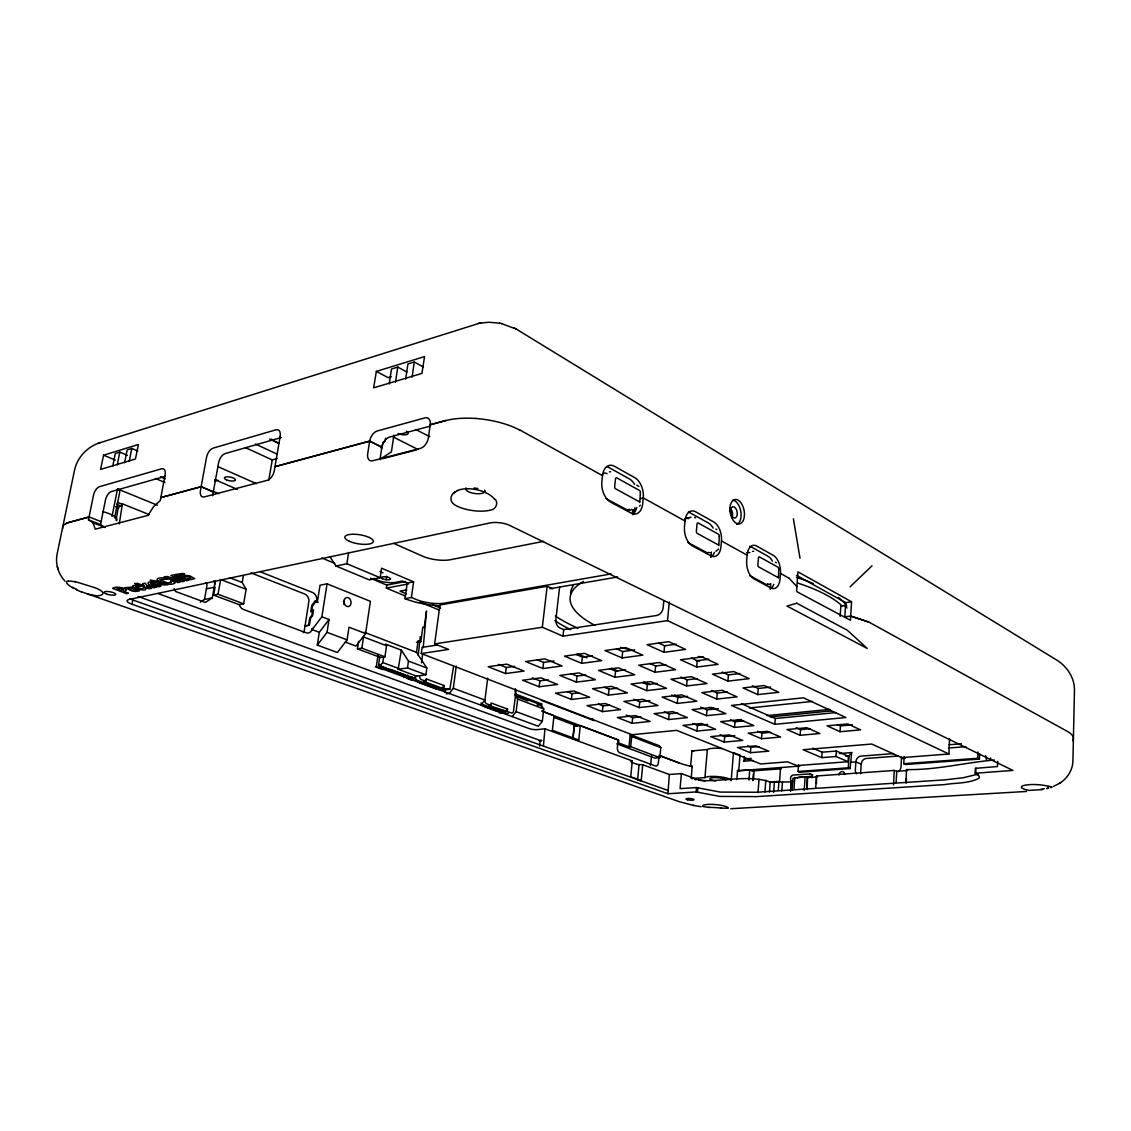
<?xml version="1.0" encoding="UTF-8"?>
<svg xmlns="http://www.w3.org/2000/svg" width="1131" height="1131" viewBox="0 0 1131 1131"><rect width="100%" height="100%" fill="white"/><g stroke="black" fill="none" stroke-linecap="round" stroke-linejoin="round"><path stroke-width="1.5" d="M997.655 761.375L997.471 766.535L975.374 768.345L975.176 773.236L979.234 776.219L979.192 778.1C968.885 783.755 955.964 782.652 944.583 784.603L756.611 796.62L719.783 796.408L696.13 791.926L667.954 793.75L132.016 604.251A11.819 3.054 10.2 0 1 129.146 599.458L490.091 522.946A13.954 4.736 7.5 0 1 509.77 525.448L1012.909 770.423L975.176 773.236M904.136 756.724L903.782 763.708L905.535 764.499L979.418 759.085L979.616 753.939M975.742 772.94L975.926 768.048M979.418 759.085L977.721 758.279L977.962 751.974M812.807 748.199L822.11 752.186L836.36 751.026L848.406 756.257L848.08 761.7L836.007 756.512L821.756 757.643L803.123 749.74L871.69 744.042L901.676 757.614L948.909 754.009L949.588 738.713M905.903 782.468L906.553 769.575C936.298 770.183 964.983 762.506 994.333 760.032M906.228 783.119L906.468 778.298M893.518 784.886L894.268 770.451L816.497 775.979L815.691 788.053M896.148 782.482L896.742 771.271L894.268 770.451M861.172 764.132L860.691 772.289A5.57 4.651 -67.5 0 0 860.776 773.675M851.685 752.553L850.102 768.557L848.321 767.793L849.042 755.847L851.685 752.553L839.4 753.543M836.007 756.512L836.36 751.026M844.815 616.904L845.719 602.667L796.592 575.368M840.079 731.715L827.058 725.848L847.67 723.939L860.578 729.877L840.079 731.715L840.432 725.918L837.548 724.603M851.572 601.819L850.413 620.283L797.567 592.079L796.563 591.004L797.949 571.848L851.572 601.819L845.719 602.667M840.163 616.381L840.814 606.075L844.631 605.523L846.992 607.983M816.483 783.5L816.497 775.979M821.756 757.643L822.11 752.186M806.657 789.282L807.477 777.28L805.131 776.785L792.944 778.312L792.11 790.244M807.28 789.537L807.477 777.28M800.126 735.291L786.936 729.552L806.827 727.714L819.918 733.51L800.126 735.291L800.522 729.594L796.125 727.671M850.102 768.557L799.871 772.233L798.048 771.498L798.514 764.81M804.183 790.512L805.131 776.785M790.555 790.371L791.29 781.125L790.569 791.276M793.962 789.48L794.81 777.52M778.284 790.399L778.891 781.988L791.149 781.917M780.574 767.567L779.57 781.351L769.278 782.072M781.818 790.937L782.426 782.525M769.462 792.011L770.211 781.945C750.956 775.513 729.651 780.178 709.759 780.63A9.84 2.092 5.2 0 1 696.088 779.019L681.413 773.576L669.312 774.509L642.761 764.754L637.417 764.429L631.211 762.266M774.834 724.307L731.404 705.433L803.42 697.813L845.875 717.521L774.834 724.307L775.272 718.51L741.526 703.708M773.59 792.379L774.339 782.299L778.891 781.988M761.531 738.741L748.185 733.142L767.383 731.361L780.659 737.03L761.531 738.741L761.955 733.142L757.516 731.262M757.996 792.746L759.028 779.259M685.004 520.882L684.481 526.452A15.41 9.062 79.6 0 0 692.469 545.962L710.791 555.759A15.212 8.836 79.9 0 0 720.998 546.386L721.465 540.943L747.124 555.165A14.717 8.285 80.5 0 1 756.724 546.061L773.35 555.392A14.533 8.073 80.8 0 1 780.489 573.53L780.093 578.662A14.547 8.101 80.9 0 1 770.847 587.922L754.08 578.945A14.731 8.299 80.7 0 1 746.686 560.425L747.124 555.052M764.924 792.025L765.814 780.234M750.433 752.709L737.454 747.45L755.876 745.852L768.783 751.168L750.433 752.709L750.857 747.294L747.605 745.965M748.948 780.107L749.74 769.9L743.237 770.395A47.191 10.561 5.1 0 1 737.454 770.706M757.77 694.604L742.996 687.931L764.16 685.542L778.849 692.285L757.77 694.604L758.237 688.468L752.341 685.782M752.85 780.659L753.373 773.887M753.373 780.065L754.024 771.596L749.74 769.9M770.338 588.968L770.748 583.695M752.709 760.47L743.972 761.177L744.339 756.54M734.57 727.431L720.673 721.62L740.042 719.698L753.854 725.593L734.57 727.431L735.037 721.734L730.414 719.783M731.192 780.673L733.468 752.666L739.985 755.268L738.741 770.734L799.829 766.097M736.847 779.612L737.596 770.282L738.741 770.734M727.897 681.131L712.459 674.161L733.807 671.574L749.16 678.642L727.897 681.131L728.421 674.882L722.242 672.068M724.222 742.077L710.735 736.606L729.297 734.896L742.714 740.423L724.222 742.077L724.688 736.564L720.193 734.726M706.507 715.669L692.031 709.604L711.54 707.539L725.932 713.675L706.507 715.669L707.002 709.858L700.584 707.144M691.168 778.609L704.938 777.591L707.342 749.556A13.374 3.054 5 0 1 722.2 748.609M716.771 699.085L701.828 692.596L722.214 690.292L737.073 696.866L716.771 699.085L717.28 693.063L711.314 690.447M691.295 777.054L692.257 766.196L690.278 766.253M710.918 557.215L711.371 552.084M696.993 731.036L682.968 725.353L701.658 723.501L715.612 729.255L696.993 731.036L697.488 725.423L692.808 723.515M696.13 791.926L696.512 787.572L720.15 792.082L756.936 792.251L944.795 779.867L963.23 777.732L978.343 774.099M697.459 792.053L697.827 787.713M423.206 647.738L426.5 611.037L424.196 627.62L422.853 627.083L420.831 641.659L416.477 642.351M696.668 667.05L680.509 659.755L702.04 656.97L718.1 664.364L696.668 667.05L697.233 660.674L691.366 658.002M690.603 766.323L691.974 750.899L707.342 749.556M686.574 685.966L670.966 679.194L691.508 676.706L707.031 683.576L686.574 685.966L687.125 679.83L680.89 677.101M681.413 773.576L680.07 788.646L696.512 787.572M668.647 719.542L654.057 713.619L672.874 711.625L687.408 717.62L668.647 719.542L669.184 713.831L664.321 711.837M669.312 774.509L667.954 793.75M677.257 703.411L662.172 697.092L681.823 694.858L696.837 701.262L677.257 703.411L677.808 697.502L671.786 694.943M948.909 754.009L667.53 620.622L669.298 601.932M659.09 755.367L658.398 762.718A4.34 2.686 85.2 0 1 655.33 765.941L619.731 752.779A4.439 2.813 84.9 0 1 617.356 747.421L618.12 739.872L580.316 725.593L574.336 726.215L574.11 727.021M659.868 757.671L660.801 747.69L659.316 745.753L630.236 734.556L629.006 746.842L630.702 746.686L659.868 757.671L654.807 758.095L616.805 743.845M655.019 672.266L638.704 665.184L659.401 662.497L675.645 669.679L655.019 672.266L655.627 666.003L649.703 663.402M663.826 600.815L663.148 607.757A7.196 5.259 -64.4 0 1 656.842 615.462L563.719 629.599L559.689 627.846A6.899 4.524 81.1 0 1 555.901 619.279L559.633 586.777M651.513 756.017L650.806 763.34A4.326 2.686 85.2 0 1 650.254 765.305M663.982 652.304L647.059 644.684L668.76 641.673L685.598 649.406L663.982 652.304L664.604 645.801L658.454 643.002M637.531 780.461L639.072 764.697M646.762 690.617L631.027 684.029L650.806 681.625L666.484 688.312L646.762 690.617L647.356 684.594L642.634 682.601M639.255 780.588L641.235 780.531L642.761 764.754M632.102 723.289L617.385 717.506L635.565 715.584L650.212 721.437L632.102 723.289L632.653 717.676L626.122 715.075M630.702 746.686L631.72 736.535L630.236 734.556M641.235 780.531L630.716 776.785L632.286 760.909L544.944 728.816L537.578 729.58A5.938 1.371 6.5 0 1 529.251 728.604L157.859 593.478M639.156 707.582L623.944 701.418L642.889 699.269L658.03 705.518L639.156 707.582L639.722 701.771L633.643 699.283M614.939 677.285L598.497 670.386L618.417 667.813L634.788 674.797L614.939 677.285L615.575 671.135L609.609 668.605M632.385 513.46L632.738 510.095M632.837 514.718L633.346 509.812M634.279 513.502L634.873 507.777M622.036 657.931L604.972 650.523L625.796 647.625L642.804 655.146L622.036 657.931L622.686 651.555L616.494 648.826M602.371 711.611L587.06 705.588L605.339 703.524L620.594 709.618L602.371 711.611L602.979 705.885L598.384 704.076M608.407 695.113L592.559 688.68L611.617 686.376L627.408 692.893L608.407 695.113L609.029 689.189L604.279 687.252M572.88 738.119L574.491 723.543M572.936 738.995L574.336 726.215M581.702 663.346L564.51 656.136L584.543 653.35L601.664 660.66L581.702 663.346L582.38 657.069L576.146 654.425M602.512 475.487L601.876 481.339A16.343 10.122 77.8 0 0 610.669 502.164L631.155 513.135A16.103 9.854 78.3 0 0 642.705 503.634L643.285 497.923A16.088 9.826 78.2 0 0 634.83 477.706L614.529 466.311A16.329 10.094 77.7 0 0 602.512 475.614L520.274 430.232M575.75 740.31L578.761 740.013L580.316 725.593M571.424 699.439L555.462 693.176L573.841 690.956L589.746 697.304L571.424 699.439L572.06 693.628L567.281 691.734M576.358 682.12L559.803 675.405L578.973 672.917L595.471 679.717L576.358 682.12L577.022 676.084L571.014 673.624M418.216 655.386L420.308 636.626M667.53 620.622L562.969 636.159L563.719 629.599M544.944 728.816L543.403 746.092M539.162 686.771L522.522 680.24L540.986 677.837L557.583 684.467L539.162 686.771L539.855 680.848L532.305 677.851M542.894 668.548L525.604 661.536L544.873 658.864L562.107 665.961L542.894 668.548L543.601 662.398L537.324 659.825M541.325 707.412L541.721 704.033L514.888 693.77M378.079 654.609L376.312 666.71L538.328 726.229L542.315 721.366L543.742 708.967L540.802 704.783L514.746 694.83L517.673 699.071L543.742 708.967M539.572 746.248L540.236 740.466L137.982 596.447M562.969 636.159L542.329 627.253L547.135 586.254L439.959 604.972L434.643 643.907L448.639 649.42L421.269 653.534L422.117 647.37L437.513 644.995M512.131 716.602L516.146 711.653L517.673 699.071M507.282 711.399L507.565 709.095L491.123 702.987L490.84 705.32L489.087 705.532L511.339 712.898A2.983 2.036 83.7 0 0 513.417 711.809L516.132 690.716M515.086 692.101L515.496 688.765M505.529 673.553L524.035 671.079L506.702 664.151L488.154 666.725L505.529 673.553L506.264 667.516L514.676 666.357M487.687 678.162L484.945 700.089A3.025 2.106 83.4 0 0 486.669 703.779L490.84 705.32M446.278 693.854L449.191 693.487L453.319 688.298L456.26 666.046M443.804 687.945L444.115 685.556L426.345 678.953L424.252 681.611L442.051 688.171L449.855 689.274L453.517 666.64M445.049 692.384L445.487 689.09M358.584 641.39L357.453 648.869L380.525 657.479L384.922 656.814L386.533 645.716L385.487 644.076L401.364 650.155L398.154 669.269L416.561 676.098L425.892 674.797L426.825 668.011L416.491 652.333L364.267 632.257M424.252 681.611L426.005 681.371L426.345 678.953M421.453 662.851L422.584 654.736M398.154 669.269L407.499 667.926L408.461 661.07L401.364 650.155M407.655 675.023L407.174 678.487L411.741 680.169L412.235 676.691M416.491 652.333L418.131 640.598L420.831 641.659M413.593 581.843L407.217 583.045L404.983 598.624L411.387 597.465L413.593 581.843L381.599 568.214L380.2 577.743L369.257 579.864L335.935 566.009L329.8 556.466M403.88 677.526L404.29 674.627M379.762 656.8L378.574 665.014L379.267 666.131L382.801 662.582L383.607 657.012M383.451 666.555L383.013 669.609L375.435 666.838M495.463 499.407C498.502 503.606 495.548 509.657 490.444 510.123A23.157 8.129 8 0 1 454.28 504.553C450.251 502.263 449.813 496.184 453.432 493.286L455.242 491.886M412.08 377.146L414.299 362.005L423.432 367.066M386.18 579.708L386.689 576.23M405.365 596.009L386.335 588.106L386.774 585.095L405.562 581.518M357.453 648.869L361.863 648.162L363.532 636.937L386.533 645.716M393.927 435.053L391.411 451.905L380.101 459.228M405.676 379.055L407.909 363.956L414.299 362.005M382.575 444.059L381.953 448.116L380.61 447.452M385.629 438.164L385.176 441.189L382.773 442.716M395.511 382.08L397.773 367.066L406.891 372.057M345.393 642.097L355.982 646.07L365.596 633.558L370.403 601.339L327.071 583.822L320.031 585.208L317.429 601.565L315.69 601.89L312.467 606.159L311.831 610.16L313.57 609.849L312.651 615.603L310.502 618.445L309.442 625.132L305.073 625.91L308.551 625.386L309.724 618.063L311.873 615.222L312.481 611.419L310.728 611.744L311.732 605.438L314.955 601.169L316.708 600.844L316.793 599.133A6.687 5.118 77.9 0 0 312.637 592.531L260.37 571.848M319.31 632.3L312.128 629.614L321.868 616.763L329.022 619.519L319.31 632.3L317.288 645.108L337.406 652.502L347.076 639.863L349.012 627.182L365.596 633.558M389.22 383.96L391.482 368.989L397.773 367.066M379.945 459.822L381.868 447.127L369.653 441.062L274.974 466.665L369.653 441.189A9.288 5.542 -64.1 0 1 377.231 430.982L424.86 417.89A9.529 5.825 -63.3 0 1 430.247 424.804L445.798 420.605A51.984 20.089 8.2 0 1 475.543 418.484M369.653 441.062L367.688 453.842A9.302 5.57 -64.3 0 0 372.665 460.755L420.449 448.357A9.543 5.867 -63.5 0 0 428.38 437.824L430.261 424.676L445.798 420.478M335.935 566.009L346.892 563.747L348.631 552.465M119.278 523.879L122.417 503.832L149.278 514.647M321.868 616.763L327.071 583.822M317.288 645.108L327.029 632.314L329.022 619.519M312.128 629.614L312.326 628.341A6.715 5.174 79.1 0 1 306.19 632.809L243.434 609.453A6.956 5.528 76.9 0 1 239.221 604.378M268.782 480.11L272.246 459.935L277.307 458.536M206.379 588.827L215.074 587.116L213.646 595.132L239.235 604.689L243.632 603.827L246.134 589.293L242.218 582.493L229.508 577.588M242.218 582.493L243.391 575.721M98.977 443.041C86.903 447.197 77.12 457.73 74.505 470.312L57.115 554.049C55.136 563.69 58.36 574.025 65.018 581.178M116.055 520.133L118.373 506.9L121.271 506.108L122.417 503.832M174.089 588.502L175.644 591.513L205.39 602.455L212.303 597.875L215.272 581.221M213.646 595.132L218.043 594.227L220.644 579.524L246.134 589.293M200.314 602.201L204.471 599.458L206.846 586.268A4.241 3.435 74.9 0 0 206.012 582.522M212.628 495.717L218.608 462.692A8.327 4.538 -65.8 0 1 225.168 453.559L281.421 437.471M132.016 604.251L132.836 599.967A11.805 3.068 10.2 0 1 129.712 598.568M112.04 516.372L117.497 488.903L157.35 505.204M124.622 462.735L127.167 449.855L131.79 448.442L137.826 451.043M114.613 517.871L119.688 492.239A15.834 4.906 11.8 0 0 118.246 489.426L117.497 488.903M129.245 461.349L131.79 448.442M92.996 522.805L95.287 529.167L148.005 515.383L153.533 506.702L160.277 500.566L165.098 474.921A8.143 4.27 -66.5 0 0 161.648 468.785L99.457 486.683A7.832 3.944 -67.1 0 0 93.491 495.222L88.472 519.85L92.996 522.805L105.084 527.484L100.532 524.53L105.452 500.015A7.79 3.958 -67.1 0 1 111.389 491.547L165.253 476.321M112.718 466.297L115.277 453.503L119.829 452.103L127.351 455.326M117.271 464.94L119.829 452.103M376.354 371.392L373.654 387.82L421.934 373.414L424.549 356.59L376.354 371.392L388.173 377.697L391.284 376.764M103.6 455.185L100.546 469.422L135.437 459.002L138.463 444.469L103.6 455.185L115.249 460.063M466.057 487.857L466.198 490.091A9.628 3.45 8 0 0 474.907 493.526A9.628 3.45 8 0 0 484.068 492.522A9.486 3.789 19.2 0 0 484.831 491.024M1060.284 782.836C1067.749 778.029 1072.838 769.561 1072.937 760.612L1074.45 690.73C1074.832 677.822 1066.802 665.82 1055.831 659.529L515.538 328.626M639.566 506.207L640.245 505.218M770.367 584.077L766.79 584.784L749.712 575.622M415.289 676.451A3.139 2.276 82.3 0 0 417.127 680.311L443.819 690.136L446.095 689.048M379.267 666.131L413.663 678.798L416.561 676.098M442.051 688.171L444.115 685.556M480.845 705.108L484.93 700.047L453.319 688.298M505.543 711.597L507.565 709.095M718.468 549.072L715.951 551.363M1047.97 786.13L1045.878 785.72A15.17 3.252 2.8 0 0 1023.795 785.508A15.17 3.252 2.8 0 0 1029.507 790.413L1042.612 789.509M631.678 509.445L629.797 510.463L627.281 509.982L606.046 498.601M743.972 761.177L746.064 758.816L751.224 758.392M850.116 586.805L872.043 565.769M453.432 493.286L454.549 492.367M684.736 518.945L691.041 517.206M602.314 474.186L604.576 472.97L607.149 473.578M1053.456 786.413L1059.761 783.175M1059.337 783.458L1060.722 782.553M720.532 808.085L728.322 808.241A12.879 2.545 5.1 0 0 714.283 804.494A12.879 2.545 5.1 0 0 702.888 806.53L709.236 807.477M746.898 552.592L749.966 552.592M710.07 552.564L706.804 552.607L687.902 542.484M99.457 442.885L479.53 323.197M97.945 443.409L100.447 442.532M1047.094 788.463L1048.663 788.038M214.636 481.17L217.972 480.265M160.856 497.513L201.148 486.627L213.321 491.844M89.052 517.037L69.684 522.282A43.741 12.54 11.2 0 0 65.711 523.71M160.758 497.654L201.148 486.74L213.321 491.957M430.204 426.118L389.403 437.117A9.218 5.556 -64 0 0 381.854 447.24L369.653 441.189M382.462 458.705L416.321 449.94M1051.576 786.922L1048.465 786.215M640.528 498.615L643.285 497.923L685.004 520.995A15.396 9.048 79.4 0 1 695.607 511.792L713.774 521.971A15.198 8.808 79.8 0 1 721.465 541.056M204.471 599.458L212.303 597.875M543.629 541.339L450.463 559.718A19.948 6.376 8.1 0 1 422.725 556.24L393.8 543.417M479.968 323.127L488.974 322.25L499.775 323.197M386.335 588.106L408.545 583.907M406.778 589.887L399.978 591.145L406.481 593.86M478.243 323.438L481.156 322.901M611.178 573.912L444.582 603.092A20.104 5.924 7.9 0 1 416.618 599.642L411.387 597.465M549.963 588.714L617.682 576.98M630.745 761.135L632.286 760.909M434.643 643.907L542.329 627.253M844.815 616.805L850.682 616.084L868.721 621.979L1066.971 731.149A66.036 16.004 2.6 0 1 1072.669 740.635M543.601 662.398L554.077 660.956M582.38 657.069L592.361 655.711M622.686 651.555L634.788 649.887M664.604 645.801L676.225 644.203M445.487 689.839L449.855 689.274M539.855 680.848L548.224 679.773M577.022 676.084L585.702 674.967M615.575 671.135L625.5 669.863M655.627 666.003L665.919 664.689M697.233 660.674L708.769 659.189M572.06 693.628L578.733 692.822M609.029 689.189L617.667 688.157M647.356 684.594L657.21 683.421M687.125 679.83L697.346 678.6M728.421 674.882L739.858 673.51M537.352 705.193L540.802 704.783M537.409 704.528L541.721 704.033M602.979 705.885L609.595 705.15M639.722 701.771L650.014 700.612M677.808 697.502L687.577 696.399M717.28 693.063L727.431 691.932M758.237 688.468L770.522 687.097M632.653 717.676L640.881 716.814M669.184 713.831L677.709 712.94M707.002 709.858L718.326 708.67M749.5 707.964L812.468 701.418M574.336 726.286L576.895 726.017L553.879 717.351M767.002 715.612L829.956 709.335M770.013 716.927L831.172 710.89M539.091 740.791L541.947 740.522L540.236 740.466M697.488 725.423L707.638 724.434M735.037 721.734L743.788 720.871M775.272 718.51L835.866 712.572M724.688 736.564L734.768 735.645M761.955 733.142L770.649 732.337M800.522 729.594L810.418 728.689M840.432 725.918L852.392 724.815M750.857 747.294L759.184 746.573M949.05 744.764L961.336 743.774M845.592 756.116L849.042 755.847M948.329 748.029L965.902 746.644M893.405 753.599L860.96 756.13A5.584 4.637 -67 0 0 855.856 761.926L850.611 762.237M609.411 471.881L610.669 471.797M898.636 755.96L866.261 758.463A5.57 4.637 -67 0 0 861.172 764.231L855.856 761.827L855.361 770.013A5.598 4.651 -67.5 0 0 856.535 773.774M848.08 761.7L796.86 765.602L787.671 761.842L760.583 763.948L676.663 730.372L632.031 734.698L421.269 653.534M904.984 758.123L901.478 758.392L901.039 766.705A5.683 4.807 -66.4 0 1 898.311 771.695M904.8 758.222L901.478 758.477A5.669 4.793 -65.9 0 0 901.379 757.049M752.186 770.946L781.295 768.755M798.048 771.498L848.321 767.793M903.782 763.708L977.721 758.279M808.085 777.534L817.557 776.87M896.742 771.271L907.472 770.522L906.553 769.575M812.821 775.032L810.107 773.929L793.453 775.018A3.266 2.644 -69.1 0 0 790.512 778.411A3.266 2.644 -69.1 0 0 793.001 781.394M812.199 776.347L798.896 777.209A3.252 2.63 -69.1 0 0 797.511 777.732M1026.566 791.46L730.782 808.722M738.684 755.324L739.985 755.268M752.539 551.363L753.755 551.306M686.291 518.139L688.595 518.634M475.6 418.357L478.187 418.696A51.984 20.089 8.2 0 1 520.147 430.331M770.211 781.945L774.339 782.299M698.675 780.093L705.037 781.026M701.206 806.728L693.727 805.456M81.658 591.852L679.575 801.794L693.444 805.399M692.964 805.314L694.18 805.541M501.287 323.508L516.726 329.248M499.633 323.169L501.57 323.565M74.575 581.391L90.961 586.48A19.354 4.976 10.7 0 1 102.271 594.454L101.691 594.835A19.552 5.033 10.7 0 1 100.518 595.302A19.354 4.976 10.7 0 1 97.096 595.896L87.483 594.086M691.974 750.899L693.543 751.253M850.682 616.084L868.735 622.078M132.836 599.967L668.251 790.527M498.234 711.781L485.072 706.946A10.829 7.521 83.2 0 1 482.301 705.094M378.574 665.014L381.882 666.244M389.955 669.227L405.888 675.094M411.585 677.2L407.471 675.688L408.178 676.776L383.861 667.658L385.883 668.562L385.176 667.46M380.143 665.989L414.54 678.671M578.761 740.013L552.366 730.301L554.034 715.654L541.707 710.989M516.146 711.653L542.315 721.366M382.801 662.582L398.762 668.506M426.005 681.371L421.51 679.703A3.153 2.276 82.3 0 1 419.658 675.843M218.043 594.227L243.632 603.827M361.863 648.162L384.922 656.814M407.499 667.926L425.892 674.797M694.575 517.433L695.636 517.828M327.029 632.314L347.076 639.863M629.006 746.842L618.544 742.911L618.827 740.225L542.555 711.399M660.73 755.975L678.727 762.789A47.191 10.561 5.1 0 0 692.186 766.606M659.981 755.777L678.727 762.86M408.461 661.07L426.825 668.011M516.881 696.71L527.937 700.923M541.339 700.358L593.817 720.56L592.347 718.553M631.72 736.535L660.801 747.69M88.472 519.85L100.532 524.53M101.126 521.631L89.066 516.938L69.698 522.169A43.812 12.568 11.2 0 0 62.686 528.743M314.955 601.169L318.136 602.413M250.912 572.866L304.805 594.058A6.659 5.118 77.8 0 1 308.961 600.632L304.465 629.698A6.687 5.174 79 0 1 303.278 632.625M498.389 664.378L506.264 667.516M115.532 506.702L118.783 508.003M116.535 504.214L121.271 506.108M117.37 502.291L121.681 504.03M419.997 602.088L439.507 610.189M321.798 557.993L334.79 563.408M370.53 578.323L386.774 585.095M432.466 604.703L440.595 608.082M346.892 563.747L380.2 577.743M379.931 571.494L383.084 572.823M407.217 583.045L402.438 581.023L395.652 582.324A13.374 4.029 8.5 0 1 373.993 578.323M155.357 478.441L164.942 482.485M160.503 476.858L165.338 478.908M577.361 653.746L587.074 657.874M611.362 668.181L617.837 670.923M643.751 681.922L650.226 684.665M674.514 694.971L680.989 697.728M213.858 491.674L218.721 493.752M214.734 479.544L237.369 489.398M218.099 466.707L256.228 483.587M245.455 447.622L272.246 459.935M547.135 586.254L552.706 588.813M255.507 444.073L277.194 454.153M271.313 439.097L278.919 443.465L269.645 439.097M75.409 588.982L76.583 589.576L72.624 587.258M393.051 436.877L418.003 449.502M415.855 429.554L429.808 436.75M514.082 327.863L515.156 328.428M780.489 573.417L789.014 578.224M775.399 562.234L776.361 562.786M715.838 529.082L716.8 529.633M636.909 485.142L638.874 486.443M789.014 578.111L796.888 586.664M412.956 677.709L413.663 678.798M484.619 490.232L484.831 491.024M57.313 566.645L57.907 568.865M793.397 518.79L800.013 558.233M1051.448 786.936A15.113 1.103 -6 0 1 1051.604 787.105M1051.363 787.176A15.17 0.947 -9.8 0 1 1051.166 787.657M1048.324 788.095A15.155 0.749 -11.8 0 1 1046.741 788.519M1044.252 788.689A15.127 0.975 -10.9 0 1 1040.845 789.452M457.419 490.458A23.044 11.621 11.2 0 1 494.756 499.464M708.642 807.35A12.922 1.145 3.5 0 1 720.914 808.043M81.545 591.98A19.114 4.863 20.7 0 1 76.328 589.633M68.623 581.094A19.142 3.435 19.4 0 1 75.395 581.942M455.284 491.914A23.2 11.96 6.7 0 1 457.702 490.642M73.557 588.36A19.17 4.227 21.5 0 1 68.171 580.896M477.833 488.436A9.628 3.478 8.1 0 1 474.073 487.97M694.985 779.598A5.429 1.145 5.3 0 1 695.975 779.895M990.996 760.315A17.304 15.269 -61.4 0 1 990.6 757.996M986.67 760.074A17.389 15.297 -61.5 0 1 985.582 755.55M838.962 774.975A3.336 2.757 -68.1 0 1 842.001 771.526A3.336 2.757 -68.1 0 1 844.631 774.579M810.107 773.929A3.294 2.672 -68.8 0 1 811.804 777.718M773.774 584.388A14.505 8.115 80.9 0 1 770.282 588.883M504.172 712.134A10.73 7.38 83.4 0 1 499.888 712.389M503.083 710.424A10.716 7.38 83.4 0 1 499.337 713.025M636.725 507.55A16.06 9.868 78.3 0 1 633.204 513.672M442.306 687.945A11.154 7.974 82.4 0 1 436.297 689.033L420.265 683.152A11.253 8.129 82.1 0 1 414.978 677.865M438.828 688.411A11.126 7.974 82.4 0 1 437.457 689.288M714.453 552.395A15.17 8.85 79.9 0 1 710.593 556.989M343.442 601.24A4.609 3.464 78.5 0 1 343.98 604.703M729.976 509.742A5.754 3.28 79.4 0 1 731.248 515.34M707.172 552.79A8.412 4.92 79.9 0 1 706.027 553.497M213.844 580.867A4.255 3.435 75 0 1 214.664 584.628M767.751 583.638A8.044 4.51 81 0 1 765.857 585.519M480.944 702.902A3.025 2.106 83.4 0 0 482.315 704.302L506.999 713.392A2.983 2.036 83.7 0 0 508.54 713.081M629.119 509.148A8.907 5.485 78.3 0 1 628.058 510.378M741.554 719.599A46.753 11.833 4.9 0 1 737.483 719.726M440.03 605.721A37.069 10.999 7.9 0 1 404.983 598.624M606.979 466.721A16.286 10.108 77.7 0 1 609.015 467.555L629.345 478.908A16.046 9.84 78.1 0 1 634.632 484.478M749.726 546.344A14.675 8.299 80.5 0 1 751.394 547.008L768.048 556.296A14.491 8.101 80.8 0 1 772.431 561.117M688.369 512.131A15.367 9.062 79.4 0 1 690.193 512.852L708.388 523.003A15.155 8.836 79.8 0 1 713.138 528.149M406.382 431.25A6.093 2.319 9.4 0 1 406.595 434.601A6.093 2.319 9.4 0 1 398.084 433.484M699.608 661.126A175.856 53.977 5 0 1 696.159 660.787M631.367 650.056A175.856 53.977 5 0 1 620.636 647.384M570.773 629.67A175.856 53.977 5 0 1 554.854 620.636M703.468 657.026A175.701 54.415 4.9 0 1 698.279 656.531M578.04 628.242A175.701 54.415 4.9 0 1 555.392 616.013M704.938 777.591A13.445 2.856 5.1 0 1 718.242 776.629A13.445 2.856 5.1 0 1 730.895 779.966M102.624 511.58A18.563 5.485 11.5 0 1 116.535 520.755M714.453 708.232A33.803 8.695 4.9 0 1 708.925 707.37M729.679 507.904A5.754 3.28 79.4 0 1 731.913 517.602M732.959 500.185A12.37 7.026 79.4 0 1 740.876 511.792A12.37 7.026 79.4 0 1 736.649 524.388M570.575 593.86A140.315 43.374 5 0 1 573.389 585.547M796.323 577.347A140.315 43.374 5 0 1 813.203 583.511M838.311 597.366A140.315 43.374 5 0 1 846.808 606.032M595.033 625.401A140.442 43.035 5 0 1 583.469 581.419M797.496 582.988A140.442 43.035 5 0 1 842.581 606.4M715.824 780.97A8.016 1.711 5.1 0 1 709.886 778.595A8.016 1.711 5.1 0 1 717.747 777.76A8.016 1.711 5.1 0 1 725.706 779.909M112.817 588.431L126.488 593.69L128.538 593.252L123.406 591.414C133.373 589.576 115.461 585.151 112.817 588.431M164.249 577.05L177.963 582.578L179.999 582.14L168.293 577.757L182.204 581.659L184.466 581.164L174.952 576.301L186.657 580.698L188.721 580.26L174.16 574.774L170.894 575.495L179.886 580.132L166.667 576.428L164.249 577.05M778.807 569.218L778.453 578.125L777.845 577.064A1.612 0.891 81 0 1 777.251 577.093L758.703 566.956A1.64 0.919 80.7 0 1 757.897 564.906L758.449 557.965A1.64 0.919 80.5 0 1 759.509 556.947L778.001 567.197A1.612 0.891 80.8 0 1 778.807 569.218M184.735 576.796L182.77 577.602L175.574 574.463L182.812 573.431L184.509 574.011L179.688 575.071L182.247 576.202L185.201 575.311L189.768 575.863L194.716 578.62L190.206 579.68L184.862 578.591L186.997 578.139C194.433 580.359 189.075 574.788 184.735 576.796M719.274 536.32L718.835 545.58L718.171 544.463A1.697 0.975 80 0 1 717.521 544.463L697.247 533.394A1.725 1.004 79.6 0 1 696.371 531.231L697.021 524.021A1.711 1.004 79.4 0 1 698.195 522.989L718.411 534.185A1.697 0.975 79.8 0 1 719.274 536.32M125.287 587.696L131.592 590.849A5.132 1.357 10.4 0 0 135.819 591.471L139.014 590.99A5.033 1.329 10.4 0 0 139.353 590.283L131.154 587.145L125.287 587.696M640.372 492.706L639.793 502.433L639.057 501.231A1.795 1.089 78.4 0 1 638.322 501.217L615.646 488.832A1.824 1.131 77.9 0 1 614.67 486.514L615.49 478.95A1.824 1.117 77.7 0 1 616.819 477.904L639.425 490.43A1.795 1.089 78.2 0 1 640.372 492.706M135.904 586.551L141.361 588.813L145.432 587.611C150.352 594.977 117.666 582.762 141.05 586.056L135.904 586.551M150.805 583.285L151.992 584.275L155.074 583.596L150.805 583.285M280.191 436.184L274.282 470.722A8.751 4.934 -65.7 0 1 267.284 480.322L204.188 496.961A8.426 4.581 -66.4 0 1 200.441 490.529L206.535 457.32A8.384 4.524 -65.8 0 1 213.109 448.13L275.964 429.808A8.695 4.863 -65 0 1 280.191 436.184M158.071 581.292L167.883 584.755L163.373 584.996L150.055 580.132L158.071 581.292M175.065 582.592C171.361 587.979 147.553 578.789 161.422 577.828A6.023 1.64 10.3 0 1 165.211 578.323L167.784 579.058L159.725 579.765L167.19 582.79L171.332 582.55L170.385 581.277L172.506 580.811L175.065 582.592M158.708 585.179L153.887 584.967C169.692 584.571 143.326 578.959 148.741 584.19C150.748 586.056 164.108 588.643 160.404 584.359L158.708 585.179M146.874 586.537L151.271 588.346L149.179 588.784L134.73 583.525L137.614 583.398L144.245 585.773L142.662 583.709L145.178 583.144L146.62 585.349L156.375 587.243L153.844 587.781L146.874 586.537M123.477 589.604L120.819 590.481L116.649 588.982L120.353 588.459L123.477 589.604M136.229 590.113C126.969 591.612 126.729 584.388 136.229 590.113M796.761 603.233L786.964 606.046L867.18 648.416L847.402 630.292L796.761 603.233M349.465 541.353A14.392 4.581 9 0 0 372.99 542.286A14.392 4.581 9 0 0 354.837 534.27A14.392 4.581 9 0 0 349.465 541.353M106.568 594.058A6.008 1.555 10.5 0 0 115.814 594.482A6.008 1.555 10.5 0 0 107.374 591.471A6.008 1.555 10.5 0 0 106.568 594.058M687.464 799.758A4.086 0.82 5.3 0 0 693.996 799.801A4.086 0.82 5.3 0 0 688.44 798.444A4.086 0.82 5.3 0 0 687.464 799.758M344.389 599.586A4.623 3.464 78.5 0 0 347.811 606.626A4.623 3.464 78.5 0 0 350.469 599.911A4.623 3.464 78.5 0 0 344.389 599.586M226.483 479.855A5.641 1.88 10.8 0 0 235.418 480.138A5.641 1.88 10.8 0 0 227.854 476.815A5.641 1.88 10.8 0 0 226.483 479.855M382.434 578.69A4.68 1.414 8.5 0 0 390.351 579.355A4.68 1.414 8.5 0 0 385.261 576.768A4.68 1.414 8.5 0 0 382.434 578.69M730.739 509.12A5.768 3.28 79.4 0 0 734.316 518.055A5.768 3.28 79.4 0 0 736.564 509.925A5.768 3.28 79.4 0 0 730.739 509.12M730.47 504.779A12.384 7.012 79.4 0 0 738.161 523.922A12.384 7.012 79.4 0 0 742.94 506.448A12.384 7.012 79.4 0 0 730.47 504.779"/></g></svg>
